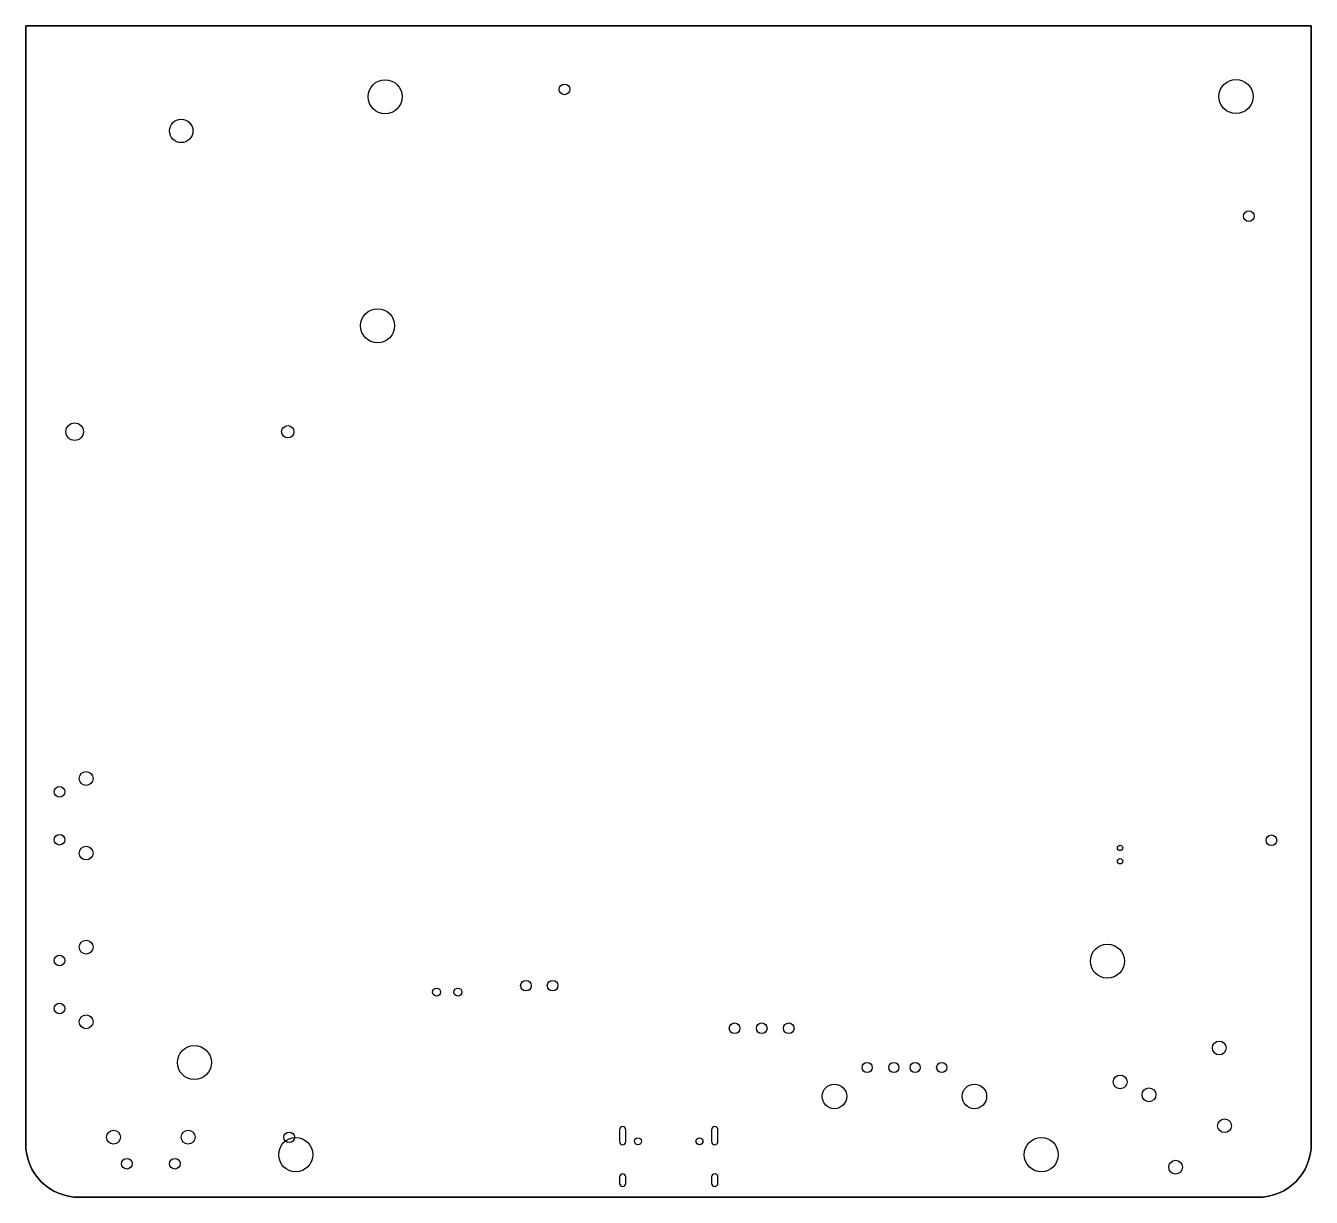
# Model space of a CAD drawing. Header units: millimetres. Extents: x -60 to 60, y -55 to 55.
import ezdxf

# ---------------------------------------------------------------- set-up
doc = ezdxf.new("R2010")
doc.units = ezdxf.units.MM
doc.layers.get('0').update_dxf_attribs({"linetype": 'CONTINUOUS'})

msp = doc.modelspace()

# ---------------------------------------------------------------- linework, layer by layer
for points in [[(55.35, -55, 0.414214), (60.35, -50), (60.35, 55), (-60.35, 55), (-60.35, -50, 0.414214), (-55.35, -55)], [(-60.35, 55), (60.35, 55), (60.35, -50, -0.414214), (55.35, -55), (-55.35, -55, -0.414214), (-60.35, -50)], [(-4.6, -49.76, 1), (-4, -49.76), (-4, -48.66, 1), (-4.6, -48.66)], [(4.04, -49.76, 1), (4.64, -49.76), (4.64, -48.66, 1), (4.04, -48.66)], [(-4.6, -53.69, 1), (-4, -53.69), (-4, -53.09, 1), (-4.6, -53.09)], [(4.04, -53.69, 1), (4.64, -53.69), (4.64, -53.09, 1), (4.04, -53.09)]]:
    msp.add_lwpolyline(points, format="xyb", close=True)
for centre, radius in [((-26.6, 48.33), 1.6), ((-26.6, 48.33), 1.6), ((-9.76, 49.02), 0.5), ((53.28, 48.35), 1.6), ((53.28, 48.35), 1.6), ((-45.75, 45.12), 1.1), ((54.48, 37.12), 0.5), ((-27.31, 26.83), 1.6), ((-55.75, 16.88), 0.825), ((-35.75, 16.88), 0.575), ((-54.68, -15.68), 0.65), ((-57.18, -16.93), 0.5), ((-57.18, -21.43), 0.5), ((56.6, -21.48), 0.5), ((-54.68, -22.68), 0.65), ((42.4, -22.2), 0.25), ((42.4, -23.45), 0.25), ((-54.68, -31.52), 0.65), ((41.21, -32.83), 1.6), ((-57.18, -32.77), 0.5), ((-13.38, -35.13), 0.5), ((-10.88, -35.13), 0.5), ((-21.77, -35.74), 0.375), ((-19.77, -35.74), 0.375), ((-57.18, -37.27), 0.5), ((-54.68, -38.52), 0.65), ((6.21, -39.13), 0.5), ((8.75, -39.13), 0.5), ((11.29, -39.13), 0.5), ((-44.51, -42.35), 1.6), ((51.71, -40.98), 0.65), ((18.65, -42.82), 0.475), ((21.15, -42.82), 0.475), ((23.15, -42.82), 0.475), ((25.65, -42.82), 0.475), ((15.58, -45.53), 1.15), ((28.72, -45.53), 1.15), ((42.41, -44.17), 0.65), ((45.11, -45.38), 0.65), ((52.21, -48.28), 0.65), ((-52.1, -49.35), 0.65), ((-45.1, -49.35), 0.65), ((-35, -51), 1.6), ((-35.62, -49.37), 0.5), ((-2.87, -49.74), 0.325), ((2.91, -49.74), 0.325), ((35, -51), 1.6), ((-50.85, -51.85), 0.5), ((-46.35, -51.85), 0.5), ((47.61, -52.18), 0.65)]:
    msp.add_circle(centre, radius)

doc.saveas('drawing.dxf')
